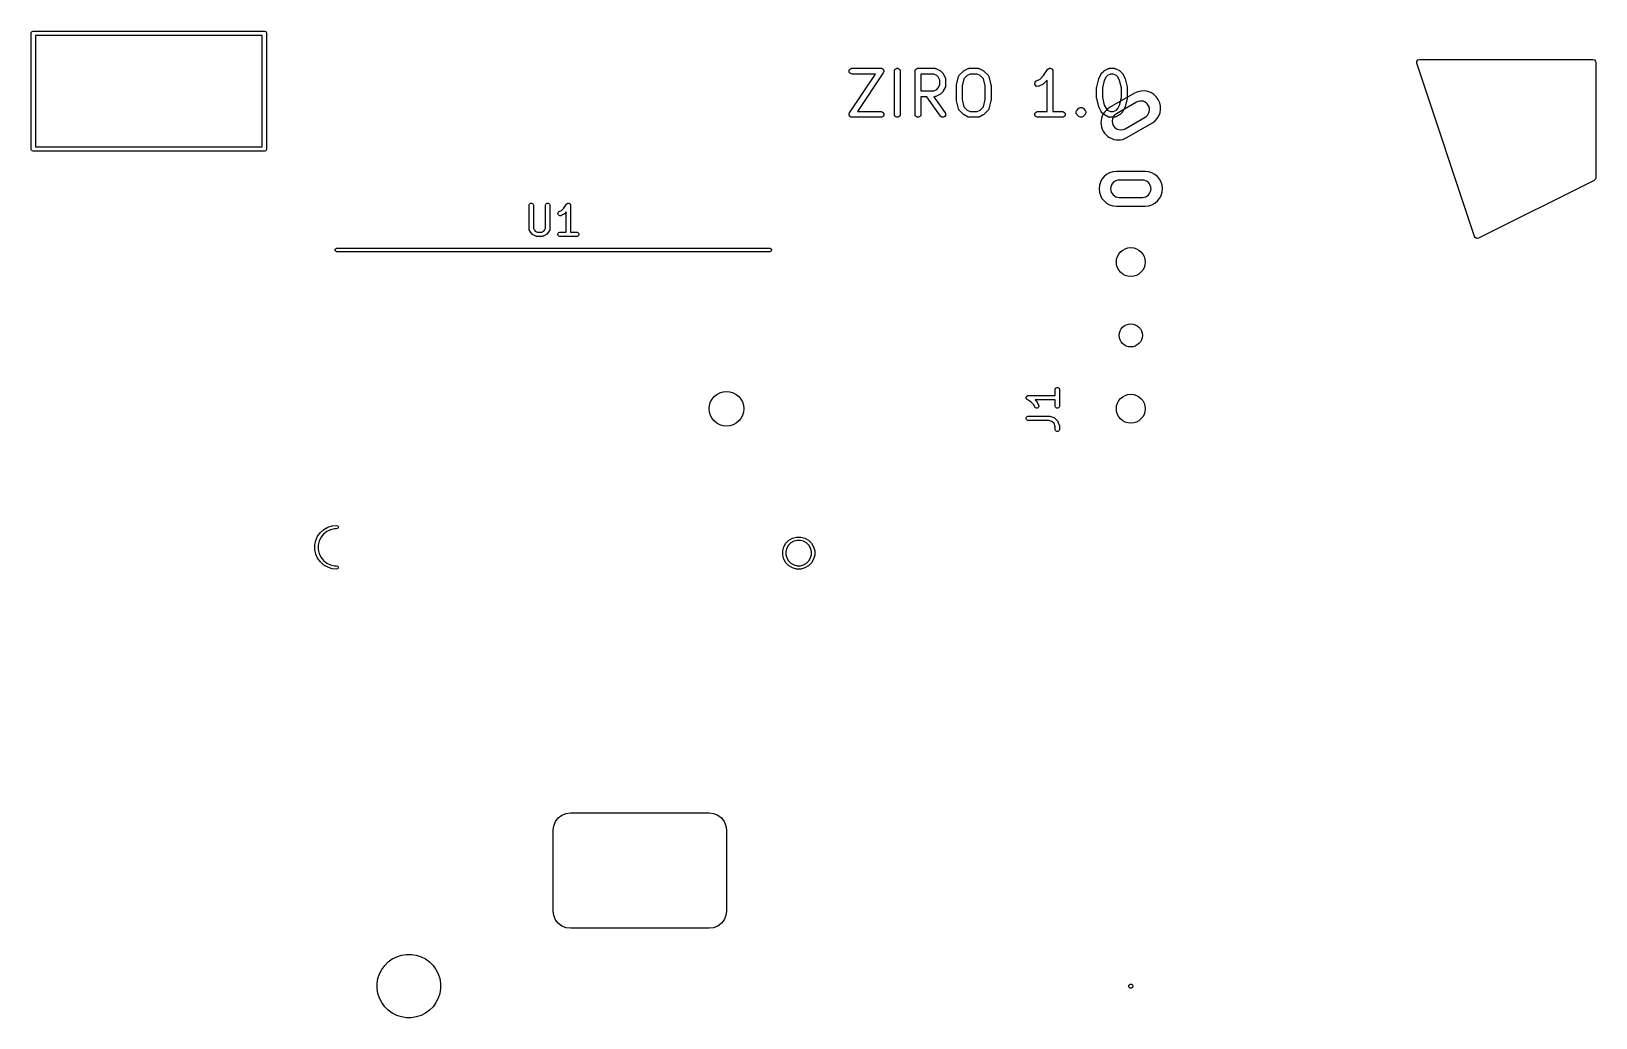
# Model space of a CAD drawing. Header units: millimetres. Extents: x 21.9 to 76.1, y -51.1 to -16.9.
import ezdxf

# ---------------------------------------------------------------- set-up
doc = ezdxf.new("R2010")
doc.units = ezdxf.units.MM
doc.layers.add('F.Silkscreen', color=41, linetype='CONTINUOUS', true_color=0xf2eda1)

msp = doc.modelspace()

# ---------------------------------------------------------------- linework, layer by layer
at = {"layer": 'F.Silkscreen', "linetype": 'CONTINUOUS'}
for p, q in [((21.925, -17), (21.926441, -16.985368)), ((21.925, -21), (21.925, -17)), ((21.926441, -16.985368), (21.93764, -16.958332)), ((21.93764, -16.958332), (21.958332, -16.93764)), ((21.958332, -16.93764), (21.985368, -16.926441)), ((21.985368, -16.926441), (22, -16.925)), ((22, -16.925), (30, -16.925)), ((22.075, -17.075), (22.075, -20.925)), ((29.925, -17.075), (22.075, -17.075)), ((29.925, -20.925), (29.925, -17.075)), ((30, -16.925), (30.014632, -16.926441)), ((30.014632, -16.926441), (30.041668, -16.93764)), ((30.041668, -16.93764), (30.06236, -16.958332)), ((30.06236, -16.958332), (30.073559, -16.985368)), ((30.073559, -16.985368), (30.075, -17)), ((30.075, -17), (30.075, -21)), ((50.247784, -18.286519), (50.262716, -18.250471)), ((50.247784, -18.325537), (50.247784, -18.286519)), ((50.262716, -18.361585), (50.247784, -18.325537)), ((50.262658, -19.750558), (51.159011, -18.406028)), ((50.262716, -18.250471), (50.290306, -18.222881)), ((50.290306, -18.389175), (50.262716, -18.361585)), ((50.290306, -18.222881), (50.326354, -18.207949)), ((50.326354, -18.404107), (50.290306, -18.389175)), ((50.326354, -18.207949), (50.345863, -18.206028)), ((50.345863, -18.406028), (50.326354, -18.404107)), ((50.345863, -18.206028), (51.345863, -18.206028)), ((51.159011, -18.406028), (50.345863, -18.406028)), ((51.429068, -18.361498), (50.532715, -19.706028)), ((51.345863, -18.206028), (51.365372, -18.207949)), ((51.365372, -18.207949), (51.374421, -18.211697)), ((51.374421, -18.211697), (51.384035, -18.213599)), ((51.384035, -18.213599), (51.392276, -18.219093)), ((51.392276, -18.219093), (51.40142, -18.222881)), ((51.40142, -18.222881), (51.408345, -18.229806)), ((51.408345, -18.229806), (51.4165, -18.235243)), ((51.4165, -18.235243), (51.42201, -18.243471)), ((51.42201, -18.243471), (51.42901, -18.250471)), ((51.42901, -18.250471), (51.432759, -18.259522)), ((51.438292, -18.3442), (51.429068, -18.361498)), ((51.432759, -18.259522), (51.438211, -18.267663)), ((51.438211, -18.267663), (51.440152, -18.27737)), ((51.440193, -18.334586), (51.438292, -18.3442)), ((51.440152, -18.27737), (51.443942, -18.286519)), ((51.443942, -18.325537), (51.440193, -18.334586)), ((51.443942, -18.286519), (51.443942, -18.296318)), ((51.443942, -18.296318), (51.445863, -18.305923)), ((51.445863, -18.305923), (51.443942, -18.315635)), ((51.443942, -18.315635), (51.443942, -18.325537)), ((51.817291, -18.306028), (51.819212, -18.286519)), ((51.817291, -19.806028), (51.817291, -18.306028)), ((51.819212, -18.286519), (51.834144, -18.250471)), ((51.834144, -18.250471), (51.861734, -18.222881)), ((51.861734, -18.222881), (51.897782, -18.207949)), ((51.897782, -18.207949), (51.9368, -18.207949)), ((51.9368, -18.207949), (51.972848, -18.222881)), ((51.972848, -18.222881), (52.000438, -18.250471)), ((52.000438, -18.250471), (52.01537, -18.286519)), ((52.01537, -18.286519), (52.017291, -18.306028)), ((52.017291, -18.306028), (52.017291, -19.806028)), ((52.531577, -18.306028), (52.533498, -18.286519)), ((52.531577, -19.806028), (52.531577, -18.306028)), ((52.533498, -18.286519), (52.54843, -18.250471)), ((52.54843, -18.250471), (52.57602, -18.222881)), ((52.57602, -18.222881), (52.612068, -18.207949)), ((52.612068, -18.207949), (52.631577, -18.206028)), ((52.631577, -18.206028), (53.203006, -18.206028)), ((53.179398, -18.406028), (52.731577, -18.406028)), ((52.731577, -18.406028), (52.731577, -18.991742)), ((53.286629, -18.459644), (53.179398, -18.406028)), ((53.203006, -18.206028), (53.222515, -18.207949)), ((53.222515, -18.207949), (53.225835, -18.209324)), ((53.225835, -18.209324), (53.229419, -18.209579)), ((53.229419, -18.209579), (53.247728, -18.216585)), ((53.247728, -18.216585), (53.390584, -18.288014)), ((53.390584, -18.288014), (53.398978, -18.293297)), ((53.398978, -18.293297), (53.40142, -18.294309)), ((53.40142, -18.294309), (53.404167, -18.296563)), ((53.404167, -18.296563), (53.407175, -18.298457)), ((53.407175, -18.298457), (53.408906, -18.300453)), ((53.408906, -18.300453), (53.416573, -18.306746)), ((53.416573, -18.306746), (53.488002, -18.378174)), ((53.488002, -18.378174), (53.494297, -18.385843)), ((53.494297, -18.385843), (53.496292, -18.387574)), ((53.496292, -18.387574), (53.498183, -18.390579)), ((53.498183, -18.390579), (53.500439, -18.393327)), ((53.500439, -18.393327), (53.50145, -18.395768)), ((53.50145, -18.395768), (53.506735, -18.404164)), ((53.506735, -18.404164), (53.578163, -18.547021)), ((54.060867, -18.449603), (54.203725, -18.306746)), ((54.203725, -18.306746), (54.211389, -18.300455)), ((54.211389, -18.300455), (54.213123, -18.298457)), ((54.213123, -18.298457), (54.216135, -18.29656)), ((54.216135, -18.29656), (54.218878, -18.29431)), ((54.218878, -18.29431), (54.221314, -18.2933)), ((54.221314, -18.2933), (54.229713, -18.288014)), ((54.229713, -18.288014), (54.37257, -18.216585)), ((54.440899, -18.406028), (54.333669, -18.459643)), ((54.37257, -18.216585), (54.390879, -18.209579)), ((54.390879, -18.209579), (54.394462, -18.209324)), ((54.394462, -18.209324), (54.397783, -18.207949)), ((54.397783, -18.207949), (54.417292, -18.206028)), ((54.417292, -18.206028), (54.703006, -18.206028)), ((54.679398, -18.406028), (54.440899, -18.406028)), ((54.786627, -18.459642), (54.679398, -18.406028)), ((54.703006, -18.206028), (54.722515, -18.207949)), ((54.722515, -18.207949), (54.725835, -18.209324)), ((54.725835, -18.209324), (54.729419, -18.209579)), ((54.729419, -18.209579), (54.747728, -18.216585)), ((54.747728, -18.216585), (54.890584, -18.288014)), ((54.890584, -18.288014), (54.898982, -18.2933)), ((54.898982, -18.2933), (54.90142, -18.29431)), ((54.90142, -18.29431), (54.904163, -18.296561)), ((54.904163, -18.296561), (54.907175, -18.298457)), ((54.907175, -18.298457), (54.908907, -18.300454)), ((54.908907, -18.300454), (54.916574, -18.306746)), ((54.916574, -18.306746), (55.05943, -18.449603)), ((56.982436, -18.456605), (57.119801, -18.250558)), ((57.119801, -18.250558), (57.119845, -18.250503)), ((57.119845, -18.250503), (57.119859, -18.250471)), ((57.119859, -18.250471), (57.119932, -18.250397)), ((57.119932, -18.250397), (57.132221, -18.235391)), ((57.132221, -18.235391), (57.140449, -18.22988)), ((57.140449, -18.22988), (57.147449, -18.222881)), ((57.147449, -18.222881), (57.1565, -18.219131)), ((57.1565, -18.219131), (57.164641, -18.21368)), ((57.164641, -18.21368), (57.174348, -18.211738)), ((57.174348, -18.211738), (57.183497, -18.207949)), ((57.183497, -18.207949), (57.193297, -18.207949)), ((57.193297, -18.207949), (57.202902, -18.206028)), ((57.202902, -18.206028), (57.212614, -18.207949)), ((57.212614, -18.207949), (57.222515, -18.207949)), ((57.222515, -18.207949), (57.231564, -18.211697)), ((57.231564, -18.211697), (57.241178, -18.213599)), ((57.241178, -18.213599), (57.249419, -18.219093)), ((57.249419, -18.219093), (57.258563, -18.222881)), ((57.258563, -18.222881), (57.265488, -18.229806)), ((57.265488, -18.229806), (57.273643, -18.235243)), ((57.273643, -18.235243), (57.279153, -18.243471)), ((57.279153, -18.243471), (57.286153, -18.250471)), ((57.286153, -18.250471), (57.289902, -18.259522)), ((57.289902, -18.259522), (57.295354, -18.267663)), ((57.295354, -18.267663), (57.297295, -18.27737)), ((57.297295, -18.27737), (57.301085, -18.286519)), ((57.301085, -18.286519), (57.302985, -18.305821)), ((57.302985, -18.305821), (57.303006, -18.305923)), ((57.303006, -18.305923), (57.302999, -18.305957)), ((57.302999, -18.305957), (57.303006, -18.306028)), ((57.303006, -18.306028), (57.303006, -19.706028)), ((58.899277, -18.54702), (58.970706, -18.404164)), ((58.970706, -18.404164), (58.975991, -18.395767)), ((58.975991, -18.395767), (58.977002, -18.393327)), ((58.977002, -18.393327), (58.979255, -18.390581)), ((58.979255, -18.390581), (58.981149, -18.387573)), ((58.981149, -18.387573), (58.983146, -18.38584)), ((58.983146, -18.38584), (58.989439, -18.378174)), ((58.989439, -18.378174), (59.060868, -18.306746)), ((59.060868, -18.306746), (59.068534, -18.300453)), ((59.068534, -18.300453), (59.070266, -18.298457)), ((59.070266, -18.298457), (59.073274, -18.296563)), ((59.073274, -18.296563), (59.076021, -18.294309)), ((59.076021, -18.294309), (59.078461, -18.293298)), ((59.078461, -18.293298), (59.086856, -18.288014)), ((59.086856, -18.288014), (59.229713, -18.216585)), ((59.298042, -18.406028), (59.190811, -18.459643)), ((59.229713, -18.216585), (59.248022, -18.209579)), ((59.248022, -18.209579), (59.251605, -18.209324)), ((59.251605, -18.209324), (59.254926, -18.207949)), ((59.254926, -18.207949), (59.274435, -18.206028)), ((59.274435, -18.206028), (59.417292, -18.206028)), ((59.393684, -18.406028), (59.298042, -18.406028)), ((59.500915, -18.459644), (59.393684, -18.406028)), ((59.417292, -18.206028), (59.436801, -18.207949)), ((59.436801, -18.207949), (59.440121, -18.209324)), ((59.440121, -18.209324), (59.443705, -18.209579)), ((59.443705, -18.209579), (59.462014, -18.216585)), ((59.462014, -18.216585), (59.60487, -18.288014)), ((59.60487, -18.288014), (59.613264, -18.293297)), ((59.613264, -18.293297), (59.615706, -18.294309)), ((59.615706, -18.294309), (59.618453, -18.296563)), ((59.618453, -18.296563), (59.621461, -18.298457)), ((59.621461, -18.298457), (59.623192, -18.300453)), ((59.623192, -18.300453), (59.630859, -18.306746)), ((59.630859, -18.306746), (59.702288, -18.378174)), ((59.702288, -18.378174), (59.708583, -18.385843)), ((59.708583, -18.385843), (59.710578, -18.387574)), ((59.710578, -18.387574), (59.712469, -18.390579)), ((59.712469, -18.390579), (59.714725, -18.393327)), ((59.714725, -18.393327), (59.715736, -18.395768)), ((59.715736, -18.395768), (59.721021, -18.404164)), ((59.721021, -18.404164), (59.792449, -18.547021)), ((69.904663, -17.969821), (69.940609, -17.919547)), ((69.905132, -18.031623), (69.904663, -17.969821)), ((71.905132, -24.031623), (69.905132, -18.031623)), ((69.940609, -17.919547), (69.999241, -17.900003)), ((69.999241, -17.900003), (70, -17.9)), ((70, -17.9), (76, -17.9)), ((76, -17.9), (76.058779, -17.919098)), ((76.058779, -17.919098), (76.095106, -17.969098)), ((76.095106, -17.969098), (76.1, -18)), ((76.1, -18), (76.1, -22)), ((53.179399, -18.991742), (53.286626, -18.938128)), ((53.286626, -18.938128), (53.335106, -18.889648)), ((53.335106, -18.50812), (53.286629, -18.459644)), ((53.38872, -18.615348), (53.335106, -18.50812)), ((53.335106, -18.889648), (53.38872, -18.782421)), ((53.38872, -18.782421), (53.38872, -18.615348)), ((53.578163, -18.850749), (53.506735, -18.993606)), ((53.578163, -18.547021), (53.585169, -18.56533)), ((53.585169, -18.83244), (53.578163, -18.850749)), ((53.585169, -18.56533), (53.585423, -18.568912)), ((53.585423, -18.828857), (53.585169, -18.83244)), ((53.585423, -18.568912), (53.586799, -18.572233)), ((53.586799, -18.825537), (53.585423, -18.828857)), ((53.586799, -18.572233), (53.58872, -18.591742)), ((53.58872, -18.806028), (53.586799, -18.825537)), ((53.58872, -18.591742), (53.58872, -18.806028)), ((53.960149, -18.806028), (53.960484, -18.802625)), ((53.960149, -19.306028), (53.960149, -18.806028)), ((53.960267, -18.801167), (53.961346, -18.79387)), ((53.960484, -18.802625), (53.960267, -18.801167)), ((53.961346, -18.79387), (53.96207, -18.786519)), ((53.96207, -18.786519), (53.962635, -18.785154)), ((53.962635, -18.785154), (53.963135, -18.781775)), ((53.963135, -18.781775), (54.034563, -18.496061)), ((54.034563, -18.496061), (54.041158, -18.4776)), ((54.041158, -18.4776), (54.045584, -18.471625)), ((54.045584, -18.471625), (54.04843, -18.464756)), ((54.04843, -18.464756), (54.060867, -18.449603)), ((54.221873, -18.571438), (54.160149, -18.818336)), ((54.160149, -18.818336), (54.160149, -19.293719)), ((54.333669, -18.459643), (54.221873, -18.571438)), ((54.898423, -18.571438), (54.786627, -18.459642)), ((54.960149, -18.818337), (54.898423, -18.571438)), ((54.960149, -19.293718), (54.960149, -18.818337)), ((55.05943, -18.449603), (55.071867, -18.464756)), ((55.071867, -18.464756), (55.074712, -18.471625)), ((55.074712, -18.471625), (55.079139, -18.4776)), ((55.079139, -18.4776), (55.085734, -18.49606)), ((55.085734, -18.49606), (55.157163, -18.781774)), ((55.157163, -18.781774), (55.157663, -18.785155)), ((55.157663, -18.785155), (55.158228, -18.786519)), ((55.158228, -18.786519), (55.158951, -18.793867)), ((55.158951, -18.793867), (55.160031, -18.801166)), ((55.160031, -18.801166), (55.159813, -18.802624)), ((55.159813, -18.802624), (55.160149, -18.806028)), ((55.160149, -18.806028), (55.160149, -19.306028)), ((56.67522, -18.722093), (56.687559, -18.685077)), ((56.677986, -18.761013), (56.67522, -18.722093)), ((56.695435, -18.795912), (56.677986, -18.761013)), ((56.687559, -18.685077), (56.713123, -18.6556)), ((56.724912, -18.821476), (56.695435, -18.795912)), ((56.713123, -18.6556), (56.729713, -18.645157)), ((56.761928, -18.833815), (56.724912, -18.821476)), ((56.729713, -18.645157), (56.858056, -18.580985)), ((56.800848, -18.831049), (56.761928, -18.833815)), ((56.819157, -18.824043), (56.800848, -18.831049)), ((56.962013, -18.752614), (56.819157, -18.824043)), ((56.858056, -18.580985), (56.982436, -18.456605)), ((56.970411, -18.747327), (56.962013, -18.752614)), ((56.972849, -18.746318), (56.970411, -18.747327)), ((56.975592, -18.744066), (56.972849, -18.746318)), ((56.978604, -18.742171), (56.975592, -18.744066)), ((56.980336, -18.740173), (56.978604, -18.742171)), ((56.988003, -18.733882), (56.980336, -18.740173)), ((57.103006, -18.618878), (56.988003, -18.733882)), ((57.103006, -19.706028), (57.103006, -18.618878)), ((58.817292, -18.877457), (58.817627, -18.874054)), ((58.817292, -19.2346), (58.817292, -18.877457)), ((58.81741, -18.872596), (58.818489, -18.865299)), ((58.817627, -18.874054), (58.81741, -18.872596)), ((58.818489, -18.865299), (58.819213, -18.857948)), ((58.819213, -18.857948), (58.819778, -18.856583)), ((58.819778, -18.856583), (58.820278, -18.853204)), ((58.820278, -18.853204), (58.891706, -18.567489)), ((58.891706, -18.567489), (58.892219, -18.566051)), ((58.892219, -18.566051), (58.892271, -18.565329)), ((58.892271, -18.565329), (58.895382, -18.557198)), ((58.895382, -18.557198), (58.898301, -18.549028)), ((58.898301, -18.549028), (58.89873, -18.548448)), ((58.89873, -18.548448), (58.899277, -18.54702)), ((59.08307, -18.626649), (59.017292, -18.889765)), ((59.017292, -18.889765), (59.017292, -19.222291)), ((59.142335, -18.508119), (59.08307, -18.626649)), ((59.190811, -18.459643), (59.142335, -18.508119)), ((59.549392, -18.50812), (59.500915, -18.459644)), ((59.608654, -18.626645), (59.549392, -18.50812)), ((59.674435, -18.889766), (59.608654, -18.626645)), ((59.674435, -19.22229), (59.674435, -18.889766)), ((59.792449, -18.547021), (59.792994, -18.548447)), ((59.792994, -18.548447), (59.793425, -18.549028)), ((59.793425, -18.549028), (59.796351, -18.557219)), ((59.796351, -18.557219), (59.799455, -18.56533)), ((59.799455, -18.56533), (59.799506, -18.566049)), ((59.799506, -18.566049), (59.80002, -18.567488)), ((59.80002, -18.567488), (59.871449, -18.853203)), ((59.871449, -18.853203), (59.871949, -18.856584)), ((59.871949, -18.856584), (59.872514, -18.857948)), ((59.872514, -18.857948), (59.873237, -18.865296)), ((59.873237, -18.865296), (59.874317, -18.872595)), ((59.874317, -18.872595), (59.874099, -18.874053)), ((59.874099, -18.874053), (59.874435, -18.877457)), ((59.874435, -18.877457), (59.874435, -19.2346)), ((52.731577, -18.991742), (53.179399, -18.991742)), ((52.936655, -19.191742), (52.731577, -19.191742)), ((52.731577, -19.191742), (52.731577, -19.806028)), ((53.406797, -19.863374), (52.936655, -19.191742)), ((53.203006, -19.191742), (53.180785, -19.191742)), ((53.180785, -19.191742), (53.570643, -19.748682)), ((53.222515, -19.189821), (53.203006, -19.191742)), ((53.225835, -19.188445), (53.222515, -19.189821)), ((53.229419, -19.188191), (53.225835, -19.188445)), ((53.247727, -19.181185), (53.229419, -19.188191)), ((53.390584, -19.109757), (53.247727, -19.181185)), ((53.398982, -19.10447), (53.390584, -19.109757)), ((53.40142, -19.103461), (53.398982, -19.10447)), ((53.404163, -19.101209), (53.40142, -19.103461)), ((53.407175, -19.099314), (53.404163, -19.101209)), ((53.408907, -19.097316), (53.407175, -19.099314)), ((53.416574, -19.091025), (53.408907, -19.097316)), ((53.488003, -19.019596), (53.416574, -19.091025)), ((53.494297, -19.011925), (53.488003, -19.019596)), ((53.496292, -19.010196), (53.494297, -19.011925)), ((53.498185, -19.007188), (53.496292, -19.010196)), ((53.500439, -19.004442), (53.498185, -19.007188)), ((53.501449, -19.002002), (53.500439, -19.004442)), ((53.506735, -18.993606), (53.501449, -19.002002)), ((53.960484, -19.30943), (53.960149, -19.306028)), ((53.960267, -19.310889), (53.960484, -19.30943)), ((53.961346, -19.318185), (53.960267, -19.310889)), ((53.96207, -19.325537), (53.961346, -19.318185)), ((53.962635, -19.326901), (53.96207, -19.325537)), ((53.963135, -19.330281), (53.962635, -19.326901)), ((54.034563, -19.615995), (53.963135, -19.330281)), ((54.160149, -19.293719), (54.221873, -19.540616)), ((54.898423, -19.540617), (54.960149, -19.293718)), ((55.157163, -19.330282), (55.085734, -19.615996)), ((55.157663, -19.3269), (55.157163, -19.330282)), ((55.158228, -19.325537), (55.157663, -19.3269)), ((55.158951, -19.318188), (55.158228, -19.325537)), ((55.160031, -19.31089), (55.158951, -19.318188)), ((55.160149, -19.306028), (55.159813, -19.309431)), ((55.159813, -19.309431), (55.160031, -19.31089)), ((58.817627, -19.238002), (58.817292, -19.2346)), ((58.81741, -19.239461), (58.817627, -19.238002)), ((58.818489, -19.246757), (58.81741, -19.239461)), ((58.819213, -19.254109), (58.818489, -19.246757)), ((58.819778, -19.255473), (58.819213, -19.254109)), ((58.820278, -19.258853), (58.819778, -19.255473)), ((58.891706, -19.544567), (58.820278, -19.258853)), ((59.017292, -19.222291), (59.08307, -19.485407)), ((59.08307, -19.485407), (59.142334, -19.603934)), ((60.133013, -19.070385), (59.266987, -19.570385)), ((60.19641, -19.380192), (59.50359, -19.780192)), ((59.549392, -19.603934), (59.608654, -19.48541)), ((59.608654, -19.48541), (59.674435, -19.22229)), ((59.871449, -19.258854), (59.80002, -19.544568)), ((59.871949, -19.255472), (59.871449, -19.258854)), ((59.872514, -19.254109), (59.871949, -19.255472)), ((59.873237, -19.24676), (59.872514, -19.254109)), ((59.874317, -19.239462), (59.873237, -19.24676)), ((59.874435, -19.2346), (59.874099, -19.238003)), ((59.874099, -19.238003), (59.874317, -19.239462)), ((50.245863, -19.806133), (50.247784, -19.796422)), ((50.247784, -19.815738), (50.245863, -19.806133)), ((50.247784, -19.786519), (50.251533, -19.777466)), ((50.247784, -19.796422), (50.247784, -19.786519)), ((50.247784, -19.825537), (50.247784, -19.815738)), ((50.251573, -19.834685), (50.247784, -19.825537)), ((50.251533, -19.777466), (50.253435, -19.767856)), ((50.253515, -19.844393), (50.251573, -19.834685)), ((50.253435, -19.767856), (50.262658, -19.750558)), ((50.258966, -19.852533), (50.253515, -19.844393)), ((50.262716, -19.861585), (50.258966, -19.852533)), ((50.269715, -19.868584), (50.262716, -19.861585)), ((50.275226, -19.876813), (50.269715, -19.868584)), ((50.283379, -19.882248), (50.275226, -19.876813)), ((50.290306, -19.889175), (50.283379, -19.882248)), ((50.299452, -19.892963), (50.290306, -19.889175)), ((50.307691, -19.898456), (50.299452, -19.892963)), ((50.317301, -19.900357), (50.307691, -19.898456)), ((50.326354, -19.904107), (50.317301, -19.900357)), ((50.345863, -19.906028), (50.326354, -19.904107)), ((50.345968, -19.906028), (50.345863, -19.906028)), ((51.345863, -19.906028), (50.345968, -19.906028)), ((50.532715, -19.706028), (51.345863, -19.706028)), ((51.345863, -19.706028), (51.365372, -19.707949)), ((51.365372, -19.904107), (51.345863, -19.906028)), ((51.365372, -19.707949), (51.40142, -19.722881)), ((51.40142, -19.889175), (51.365372, -19.904107)), ((51.40142, -19.722881), (51.42901, -19.750471)), ((51.42901, -19.861585), (51.40142, -19.889175)), ((51.42901, -19.750471), (51.443942, -19.786519)), ((51.443942, -19.825537), (51.42901, -19.861585)), ((51.443942, -19.786519), (51.443942, -19.825537)), ((51.819212, -19.825537), (51.817291, -19.806028)), ((51.834144, -19.861585), (51.819212, -19.825537)), ((51.861734, -19.889175), (51.834144, -19.861585)), ((51.897782, -19.904107), (51.861734, -19.889175)), ((51.9368, -19.904107), (51.897782, -19.904107)), ((51.972848, -19.889175), (51.9368, -19.904107)), ((52.000438, -19.861585), (51.972848, -19.889175)), ((52.01537, -19.825537), (52.000438, -19.861585)), ((52.017291, -19.806028), (52.01537, -19.825537)), ((52.533498, -19.825537), (52.531577, -19.806028)), ((52.54843, -19.861585), (52.533498, -19.825537)), ((52.57602, -19.889175), (52.54843, -19.861585)), ((52.612068, -19.904107), (52.57602, -19.889175)), ((52.651086, -19.904107), (52.612068, -19.904107)), ((52.687134, -19.889175), (52.651086, -19.904107)), ((52.714724, -19.861585), (52.687134, -19.889175)), ((52.729656, -19.825537), (52.714724, -19.861585)), ((52.731577, -19.806028), (52.729656, -19.825537)), ((53.419558, -19.878255), (53.406797, -19.863374)), ((53.452463, -19.899224), (53.419558, -19.878255)), ((53.490888, -19.906004), (53.452463, -19.899224)), ((53.528982, -19.897565), (53.490888, -19.906004)), ((53.560947, -19.87519), (53.528982, -19.897565)), ((53.581916, -19.842285), (53.560947, -19.87519)), ((53.570643, -19.748682), (53.580257, -19.765766)), ((53.580257, -19.765766), (53.588696, -19.80386)), ((53.588696, -19.80386), (53.581916, -19.842285)), ((54.041158, -19.634456), (54.034563, -19.615995)), ((54.045584, -19.64043), (54.041158, -19.634456)), ((54.04843, -19.647299), (54.045584, -19.64043)), ((54.060866, -19.662453), (54.04843, -19.647299)), ((54.203725, -19.805311), (54.060866, -19.662453)), ((54.211392, -19.811604), (54.203725, -19.805311)), ((54.213124, -19.8136), (54.211392, -19.811604)), ((54.216132, -19.815493), (54.213124, -19.8136)), ((54.218878, -19.817747), (54.216132, -19.815493)), ((54.221317, -19.818757), (54.218878, -19.817747)), ((54.229714, -19.824043), (54.221317, -19.818757)), ((54.221873, -19.540616), (54.33367, -19.652413)), ((54.372571, -19.895471), (54.229714, -19.824043)), ((54.33367, -19.652413), (54.440899, -19.706028)), ((54.39088, -19.902477), (54.372571, -19.895471)), ((54.394462, -19.902731), (54.39088, -19.902477)), ((54.397783, -19.904107), (54.394462, -19.902731)), ((54.417292, -19.906028), (54.397783, -19.904107)), ((54.703006, -19.906028), (54.417292, -19.906028)), ((54.440899, -19.706028), (54.679399, -19.706028)), ((54.679399, -19.706028), (54.786627, -19.652413)), ((54.722515, -19.904107), (54.703006, -19.906028)), ((54.725835, -19.902731), (54.722515, -19.904107)), ((54.729419, -19.902477), (54.725835, -19.902731)), ((54.747727, -19.895471), (54.729419, -19.902477)), ((54.890584, -19.824043), (54.747727, -19.895471)), ((54.786627, -19.652413), (54.898423, -19.540617)), ((54.89898, -19.818757), (54.890584, -19.824043)), ((54.901421, -19.817747), (54.89898, -19.818757)), ((54.904166, -19.815493), (54.901421, -19.817747)), ((54.907175, -19.8136), (54.904166, -19.815493)), ((54.908907, -19.811602), (54.907175, -19.8136)), ((54.916574, -19.80531), (54.908907, -19.811602)), ((55.059431, -19.662452), (54.916574, -19.80531)), ((55.071867, -19.647299), (55.059431, -19.662452)), ((55.074712, -19.64043), (55.071867, -19.647299)), ((55.079139, -19.634456), (55.074712, -19.64043)), ((55.085734, -19.615996), (55.079139, -19.634456)), ((56.676356, -19.786519), (56.691288, -19.750471)), ((56.676356, -19.825537), (56.676356, -19.786519)), ((56.691288, -19.861585), (56.676356, -19.825537)), ((56.691288, -19.750471), (56.718878, -19.722881)), ((56.718878, -19.889175), (56.691288, -19.861585)), ((56.718878, -19.722881), (56.754926, -19.707949)), ((56.754926, -19.904107), (56.718878, -19.889175)), ((56.754926, -19.707949), (56.774435, -19.706028)), ((56.774435, -19.906028), (56.754926, -19.904107)), ((56.774435, -19.706028), (57.103006, -19.706028)), ((57.631578, -19.906028), (56.774435, -19.906028)), ((57.303006, -19.706028), (57.631578, -19.706028)), ((57.631578, -19.706028), (57.651087, -19.707949)), ((57.651087, -19.904107), (57.631578, -19.906028)), ((57.651087, -19.707949), (57.687135, -19.722881)), ((57.687135, -19.889175), (57.651087, -19.904107)), ((57.687135, -19.722881), (57.714725, -19.750471)), ((57.714725, -19.861585), (57.687135, -19.889175)), ((57.714725, -19.750471), (57.729657, -19.786519)), ((57.729657, -19.825537), (57.714725, -19.861585)), ((57.729657, -19.786519), (57.729657, -19.825537)), ((58.104927, -19.715091), (58.1093, -19.704533)), ((58.104927, -19.754109), (58.104927, -19.715091)), ((58.113674, -19.775226), (58.104927, -19.754109)), ((58.1093, -19.704533), (58.119858, -19.679043)), ((58.119859, -19.790158), (58.113674, -19.775226)), ((58.119858, -19.679043), (58.132295, -19.66389)), ((58.119863, -19.790162), (58.119859, -19.790158)), ((58.132295, -19.805311), (58.119863, -19.790162)), ((58.132295, -19.66389), (58.203723, -19.592461)), ((58.203723, -19.876738), (58.132295, -19.805311)), ((58.203723, -19.592461), (58.218876, -19.580024)), ((58.218876, -19.889175), (58.203723, -19.876738)), ((58.218876, -19.580024), (58.237686, -19.572233)), ((58.227879, -19.892904), (58.218876, -19.889175)), ((58.254925, -19.904107), (58.227879, -19.892904)), ((58.237686, -19.572233), (58.254925, -19.565092)), ((58.254925, -19.565092), (58.293943, -19.565092)), ((58.293942, -19.904107), (58.254925, -19.904107)), ((58.293943, -19.904107), (58.293942, -19.904107)), ((58.293943, -19.565092), (58.299727, -19.567488)), ((58.305731, -19.899224), (58.293943, -19.904107)), ((58.299727, -19.567488), (58.329991, -19.580023)), ((58.329991, -19.889176), (58.305731, -19.899224)), ((58.329991, -19.580023), (58.329996, -19.580028)), ((58.345144, -19.876739), (58.329991, -19.889176)), ((58.329996, -19.580028), (58.345145, -19.59246)), ((58.416573, -19.805311), (58.345144, -19.876739)), ((58.345145, -19.59246), (58.416574, -19.663889)), ((58.42901, -19.790158), (58.416573, -19.805311)), ((58.416574, -19.663889), (58.429005, -19.679037)), ((58.429005, -19.679037), (58.429011, -19.679043)), ((58.435194, -19.775226), (58.42901, -19.790158)), ((58.429011, -19.679043), (58.439568, -19.704533)), ((58.443942, -19.754109), (58.435194, -19.775226)), ((58.439568, -19.704533), (58.443942, -19.715091)), ((58.443942, -19.715091), (58.443942, -19.754109)), ((58.892219, -19.546004), (58.891706, -19.544567)), ((58.892271, -19.546727), (58.892219, -19.546004)), ((58.895382, -19.554857), (58.892271, -19.546727)), ((58.898301, -19.563028), (58.895382, -19.554857)), ((58.89873, -19.563607), (58.898301, -19.563028)), ((58.899277, -19.565036), (58.89873, -19.563607)), ((58.970706, -19.707892), (58.899277, -19.565036)), ((58.975992, -19.71629), (58.970706, -19.707892)), ((58.977002, -19.718728), (58.975992, -19.71629)), ((58.979253, -19.721471), (58.977002, -19.718728)), ((58.981149, -19.724483), (58.979253, -19.721471)), ((58.983146, -19.726215), (58.981149, -19.724483)), ((58.989438, -19.733882), (58.983146, -19.726215)), ((59.060867, -19.805311), (58.989438, -19.733882)), ((59.068537, -19.811605), (59.060867, -19.805311)), ((59.070267, -19.8136), (59.068537, -19.811605)), ((59.073274, -19.815493), (59.070267, -19.8136)), ((59.076021, -19.817747), (59.073274, -19.815493)), ((59.07846, -19.818757), (59.076021, -19.817747)), ((59.086857, -19.824043), (59.07846, -19.818757)), ((59.229714, -19.895471), (59.086857, -19.824043)), ((59.142334, -19.603934), (59.190814, -19.652414)), ((59.190814, -19.652414), (59.298042, -19.706028)), ((59.248023, -19.902477), (59.229714, -19.895471)), ((59.251605, -19.902731), (59.248023, -19.902477)), ((59.254926, -19.904107), (59.251605, -19.902731)), ((59.274435, -19.906028), (59.254926, -19.904107)), ((59.417292, -19.906028), (59.274435, -19.906028)), ((59.298042, -19.706028), (59.393685, -19.706028)), ((59.393685, -19.706028), (59.500912, -19.652414)), ((59.436801, -19.904107), (59.417292, -19.906028)), ((59.440121, -19.902731), (59.436801, -19.904107)), ((59.443705, -19.902477), (59.440121, -19.902731)), ((59.462013, -19.895471), (59.443705, -19.902477)), ((59.60487, -19.824043), (59.462013, -19.895471)), ((59.500912, -19.652414), (59.549392, -19.603934)), ((59.613268, -19.818756), (59.60487, -19.824043)), ((59.615706, -19.817747), (59.613268, -19.818756)), ((59.618449, -19.815495), (59.615706, -19.817747)), ((59.621461, -19.8136), (59.618449, -19.815495)), ((59.623193, -19.811602), (59.621461, -19.8136)), ((59.63086, -19.805311), (59.623193, -19.811602)), ((59.702289, -19.733882), (59.63086, -19.805311)), ((59.708583, -19.726211), (59.702289, -19.733882)), ((59.710578, -19.724482), (59.708583, -19.726211)), ((59.712471, -19.721474), (59.710578, -19.724482)), ((59.714725, -19.718728), (59.712471, -19.721474)), ((59.715735, -19.716288), (59.714725, -19.718728)), ((59.721021, -19.707892), (59.715735, -19.716288)), ((59.792449, -19.565035), (59.721021, -19.707892)), ((59.792994, -19.563608), (59.792449, -19.565035)), ((59.793425, -19.563028), (59.792994, -19.563608)), ((59.796351, -19.554836), (59.793425, -19.563028)), ((59.799455, -19.546726), (59.796351, -19.554836)), ((59.799506, -19.546006), (59.799455, -19.546726)), ((59.80002, -19.544568), (59.799506, -19.546006)), ((59.80359, -20.299808), (60.49641, -19.899808)), ((59.866987, -20.609615), (60.733013, -20.109615)), ((21.926441, -21.014632), (21.925, -21)), ((21.93764, -21.041668), (21.926441, -21.014632)), ((21.958332, -21.06236), (21.93764, -21.041668)), ((21.985368, -21.073559), (21.958332, -21.06236)), ((22, -21.075), (21.985368, -21.073559)), ((30, -21.075), (22, -21.075)), ((22.075, -20.925), (29.925, -20.925)), ((30.014632, -21.073559), (30, -21.075)), ((30.041668, -21.06236), (30.014632, -21.073559)), ((30.06236, -21.041668), (30.041668, -21.06236)), ((30.073559, -21.014632), (30.06236, -21.041668)), ((30.075, -21), (30.073559, -21.014632)), ((60.5, -21.78), (59.5, -21.78)), ((60.4, -22.08), (59.6, -22.08)), ((76.044721, -22.089443), (72.044721, -24.089443)), ((76.080902, -22.058779), (76.044721, -22.089443)), ((76.1, -22), (76.080902, -22.058779)), ((59.6, -22.68), (60.4, -22.68)), ((39.163095, -22.954819), (39.164536, -22.940187)), ((39.163095, -23.764342), (39.163095, -22.954819)), ((39.164536, -22.940187), (39.175735, -22.913151)), ((39.175735, -22.913151), (39.196427, -22.892459)), ((39.196427, -22.892459), (39.223463, -22.88126)), ((39.223463, -22.88126), (39.252727, -22.88126)), ((39.252727, -22.88126), (39.279763, -22.892459)), ((39.279763, -22.892459), (39.300455, -22.913151)), ((39.300455, -22.913151), (39.311654, -22.940187)), ((39.311654, -22.940187), (39.313095, -22.954819)), ((39.313095, -22.954819), (39.313095, -23.746637)), ((39.734523, -22.954819), (39.735964, -22.940187)), ((39.734523, -23.746637), (39.734523, -22.954819)), ((39.735964, -22.940187), (39.747163, -22.913151)), ((39.747163, -22.913151), (39.767855, -22.892459)), ((39.767855, -22.892459), (39.794891, -22.88126)), ((39.794891, -22.88126), (39.824155, -22.88126)), ((39.824155, -22.88126), (39.851191, -22.892459)), ((39.851191, -22.892459), (39.871883, -22.913151)), ((39.871883, -22.913151), (39.883082, -22.940187)), ((39.883082, -22.940187), (39.884523, -22.954819)), ((39.884523, -22.954819), (39.884523, -23.764342)), ((40.163684, -23.231152), (40.172938, -23.203391)), ((40.165758, -23.260342), (40.163684, -23.231152)), ((40.178845, -23.286517), (40.165758, -23.260342)), ((40.172938, -23.203391), (40.192111, -23.181283)), ((40.200953, -23.30569), (40.178845, -23.286517)), ((40.192111, -23.181283), (40.204554, -23.173451)), ((40.204554, -23.173451), (40.288906, -23.131275)), ((40.366874, -23.259996), (40.271636, -23.307615)), ((40.288906, -23.131275), (40.370285, -23.049896)), ((40.373173, -23.256031), (40.366874, -23.259996)), ((40.370285, -23.049896), (40.461405, -22.913216)), ((40.375001, -23.255274), (40.373173, -23.256031)), ((40.377057, -23.253585), (40.375001, -23.255274)), ((40.379317, -23.252164), (40.377057, -23.253585)), ((40.380616, -23.250665), (40.379317, -23.252164)), ((40.386366, -23.245947), (40.380616, -23.250665)), ((40.448809, -23.183504), (40.386366, -23.245947)), ((40.448809, -23.879819), (40.448809, -23.183504)), ((40.461405, -22.913216), (40.461439, -22.913173)), ((40.461439, -22.913173), (40.461449, -22.913151)), ((40.461449, -22.913151), (40.4615, -22.913099)), ((40.4615, -22.913099), (40.470721, -22.901841)), ((40.470721, -22.901841), (40.47689, -22.897709)), ((40.47689, -22.897709), (40.482141, -22.892459)), ((40.482141, -22.892459), (40.48893, -22.889646)), ((40.48893, -22.889646), (40.495036, -22.885558)), ((40.495036, -22.885558), (40.502316, -22.884101)), ((40.502316, -22.884101), (40.509177, -22.88126)), ((40.509177, -22.88126), (40.516525, -22.88126)), ((40.516525, -22.88126), (40.52373, -22.879819)), ((40.52373, -22.879819), (40.531014, -22.88126)), ((40.531014, -22.88126), (40.538441, -22.88126)), ((40.538441, -22.88126), (40.545229, -22.884072)), ((40.545229, -22.884072), (40.552438, -22.885498)), ((40.552438, -22.885498), (40.558617, -22.889617)), ((40.558617, -22.889617), (40.565477, -22.892459)), ((40.565477, -22.892459), (40.57067, -22.897652)), ((40.57067, -22.897652), (40.576787, -22.90173)), ((40.576787, -22.90173), (40.58092, -22.907902)), ((40.58092, -22.907902), (40.586169, -22.913151)), ((40.586169, -22.913151), (40.58898, -22.919938)), ((40.58898, -22.919938), (40.59307, -22.926045)), ((40.59307, -22.926045), (40.594526, -22.933326)), ((40.594526, -22.933326), (40.597368, -22.940187)), ((40.597368, -22.940187), (40.598793, -22.954663)), ((40.598793, -22.954663), (40.598809, -22.95474)), ((40.598809, -22.95474), (40.598803, -22.954766)), ((40.598803, -22.954766), (40.598809, -22.954819)), ((40.598809, -22.954819), (40.598809, -23.879819)), ((59.5, -22.98), (60.5, -22.98)), ((39.164536, -23.778974), (39.163095, -23.764342)), ((39.165567, -23.781463), (39.164536, -23.778974)), ((39.165758, -23.784151), (39.165567, -23.781463)), ((39.171013, -23.797883), (39.165758, -23.784151)), ((39.218632, -23.893121), (39.171013, -23.797883)), ((39.313095, -23.746637), (39.347353, -23.815153)), ((39.347353, -23.815153), (39.37776, -23.845561)), ((39.669857, -23.845561), (39.700264, -23.815153)), ((39.700264, -23.815153), (39.734523, -23.746637)), ((39.876605, -23.797883), (39.828986, -23.893121)), ((39.88186, -23.784152), (39.876605, -23.797883)), ((39.882051, -23.781462), (39.88186, -23.784152)), ((39.883082, -23.778974), (39.882051, -23.781462)), ((39.884523, -23.764342), (39.883082, -23.778974)), ((40.228714, -23.314944), (40.200953, -23.30569)), ((40.257904, -23.31287), (40.228714, -23.314944)), ((40.271636, -23.307615), (40.257904, -23.31287)), ((39.222595, -23.899417), (39.218632, -23.893121)), ((39.223353, -23.901247), (39.222595, -23.899417)), ((39.225042, -23.903305), (39.223353, -23.901247)), ((39.226464, -23.905564), (39.225042, -23.903305)), ((39.227962, -23.906863), (39.226464, -23.905564)), ((39.23268, -23.912612), (39.227962, -23.906863)), ((39.280299, -23.960232), (39.23268, -23.912612)), ((39.286048, -23.96495), (39.280299, -23.960232)), ((39.287349, -23.96645), (39.286048, -23.96495)), ((39.289608, -23.967872), (39.287349, -23.96645)), ((39.291665, -23.96956), (39.289608, -23.967872)), ((39.293492, -23.970317), (39.291665, -23.96956)), ((39.299792, -23.974282), (39.293492, -23.970317)), ((39.39503, -24.021901), (39.299792, -23.974282)), ((39.37776, -23.845561), (39.446276, -23.879819)), ((39.408761, -24.027156), (39.39503, -24.021901)), ((39.41145, -24.027347), (39.408761, -24.027156)), ((39.413939, -24.028378), (39.41145, -24.027347)), ((39.428571, -24.029819), (39.413939, -24.028378)), ((39.619047, -24.029819), (39.428571, -24.029819)), ((39.446276, -23.879819), (39.601342, -23.879819)), ((39.601342, -23.879819), (39.669857, -23.845561)), ((39.633679, -24.028378), (39.619047, -24.029819)), ((39.636168, -24.027346), (39.633679, -24.028378)), ((39.638856, -24.027156), (39.636168, -24.027346)), ((39.652588, -24.021901), (39.638856, -24.027156)), ((39.747826, -23.974282), (39.652588, -24.021901)), ((39.754125, -23.970317), (39.747826, -23.974282)), ((39.755953, -23.96956), (39.754125, -23.970317)), ((39.758009, -23.967872), (39.755953, -23.96956)), ((39.760269, -23.96645), (39.758009, -23.967872)), ((39.761569, -23.96495), (39.760269, -23.96645)), ((39.767319, -23.960232), (39.761569, -23.96495)), ((39.814937, -23.912613), (39.767319, -23.960232)), ((39.819655, -23.906863), (39.814937, -23.912613)), ((39.821154, -23.905564), (39.819655, -23.906863)), ((39.822575, -23.903305), (39.821154, -23.905564)), ((39.824265, -23.901247), (39.822575, -23.903305)), ((39.825022, -23.899417), (39.824265, -23.901247)), ((39.828986, -23.893121), (39.825022, -23.899417)), ((40.164536, -23.940187), (40.175735, -23.913151)), ((40.164536, -23.969451), (40.164536, -23.940187)), ((40.175735, -23.996487), (40.164536, -23.969451)), ((40.175735, -23.913151), (40.196427, -23.892459)), ((40.196427, -24.017179), (40.175735, -23.996487)), ((40.196427, -23.892459), (40.223463, -23.88126)), ((40.223463, -24.028378), (40.196427, -24.017179)), ((40.223463, -23.88126), (40.238095, -23.879819)), ((40.238095, -24.029819), (40.223463, -24.028378)), ((40.238095, -23.879819), (40.448809, -23.879819)), ((40.809523, -24.029819), (40.238095, -24.029819)), ((40.598809, -23.879819), (40.809523, -23.879819)), ((40.809523, -23.879819), (40.824155, -23.88126)), ((40.824155, -24.028378), (40.809523, -24.029819)), ((40.824155, -23.88126), (40.851191, -23.892459)), ((40.851191, -24.017179), (40.824155, -24.028378)), ((40.851191, -23.892459), (40.871883, -23.913151)), ((40.871883, -23.996487), (40.851191, -24.017179)), ((40.871883, -23.913151), (40.883082, -23.940187)), ((40.883082, -23.969451), (40.871883, -23.996487)), ((40.883082, -23.940187), (40.883082, -23.969451)), ((71.928755, -24.070172), (71.905132, -24.031623)), ((71.983607, -24.098647), (71.928755, -24.070172)), ((72.044721, -24.089443), (71.983607, -24.098647)), ((32.444567, -24.477039), (32.477039, -24.444567)), ((32.444567, -24.522961), (32.444567, -24.477039)), ((32.477039, -24.555433), (32.444567, -24.522961)), ((32.477039, -24.444567), (32.5, -24.44)), ((32.5, -24.56), (32.477039, -24.555433)), ((32.5, -24.44), (47.5, -24.44)), ((47.5, -24.56), (32.5, -24.56)), ((47.5, -24.44), (47.522961, -24.444567)), ((47.522961, -24.555433), (47.5, -24.56)), ((47.522961, -24.444567), (47.555433, -24.477039)), ((47.555433, -24.522961), (47.522961, -24.555433)), ((47.555433, -24.477039), (47.555433, -24.522961)), ((56.379819, -29.619126), (56.38126, -29.611841)), ((56.38126, -29.62633), (56.379819, -29.619126)), ((56.38126, -29.604415), (56.384072, -29.597626)), ((56.38126, -29.611841), (56.38126, -29.604415)), ((56.38126, -29.633679), (56.38126, -29.62633)), ((56.384101, -29.640539), (56.38126, -29.633679)), ((56.384072, -29.597626), (56.385498, -29.590418)), ((56.385558, -29.64782), (56.384101, -29.640539)), ((56.385498, -29.590418), (56.389617, -29.584239)), ((56.389646, -29.653925), (56.385558, -29.64782)), ((56.389617, -29.584239), (56.392459, -29.577379)), ((56.392459, -29.660715), (56.389646, -29.653925)), ((56.392459, -29.577379), (56.397654, -29.572183)), ((56.397709, -29.665965), (56.392459, -29.660715)), ((56.397654, -29.572183), (56.401731, -29.566069)), ((56.401841, -29.672135), (56.397709, -29.665965)), ((56.401731, -29.566069), (56.4079, -29.561937)), ((56.413099, -29.681355), (56.401841, -29.672135)), ((56.4079, -29.561937), (56.413151, -29.556687)), ((56.413151, -29.681407), (56.413099, -29.681355)), ((56.413151, -29.556687), (56.41994, -29.553874)), ((56.413173, -29.681416), (56.413151, -29.681407)), ((56.413216, -29.681451), (56.413173, -29.681416)), ((56.549894, -29.772569), (56.413216, -29.681451)), ((56.41994, -29.553874), (56.426046, -29.549786)), ((56.426046, -29.549786), (56.433326, -29.548329)), ((56.433326, -29.548329), (56.440187, -29.545488)), ((56.440187, -29.545488), (56.454663, -29.544062)), ((56.454663, -29.544062), (56.45474, -29.544047)), ((56.45474, -29.544047), (56.454766, -29.544052)), ((56.454766, -29.544052), (56.454819, -29.544047)), ((56.454819, -29.544047), (57.379819, -29.544047)), ((56.631275, -29.85395), (56.549894, -29.772569)), ((57.379819, -29.694047), (56.683504, -29.694047)), ((56.683504, -29.694047), (56.745947, -29.75649)), ((56.745947, -29.75649), (56.750667, -29.76224)), ((56.750667, -29.76224), (56.752164, -29.763539)), ((56.752164, -29.763539), (56.753583, -29.765793)), ((56.753583, -29.765793), (56.755275, -29.767855)), ((56.755275, -29.767855), (56.756033, -29.769687)), ((56.756033, -29.769687), (56.759996, -29.775982)), ((56.759996, -29.775982), (56.807615, -29.87122)), ((57.379819, -29.333333), (57.38126, -29.318701)), ((57.379819, -29.544047), (57.379819, -29.333333)), ((57.379819, -29.904761), (57.379819, -29.694047)), ((57.38126, -29.318701), (57.392459, -29.291665)), ((57.392459, -29.291665), (57.413151, -29.270973)), ((57.413151, -29.270973), (57.440187, -29.259774)), ((57.440187, -29.259774), (57.469451, -29.259774)), ((57.469451, -29.259774), (57.496487, -29.270973)), ((57.496487, -29.270973), (57.517179, -29.291665)), ((57.517179, -29.291665), (57.528378, -29.318701)), ((57.528378, -29.318701), (57.529819, -29.333333)), ((57.529819, -29.333333), (57.529819, -29.904761)), ((56.38126, -30.318701), (56.392459, -30.291665)), ((56.38126, -30.347965), (56.38126, -30.318701)), ((56.392459, -30.291665), (56.413151, -30.270973)), ((56.413151, -30.270973), (56.440187, -30.259774)), ((56.440187, -30.259774), (56.454819, -30.258333)), ((56.454819, -30.258333), (57.169104, -30.258333)), ((56.673451, -29.938302), (56.631275, -29.85395)), ((56.681283, -29.950745), (56.673451, -29.938302)), ((56.703391, -29.969918), (56.681283, -29.950745)), ((56.731152, -29.979172), (56.703391, -29.969918)), ((56.760342, -29.977098), (56.731152, -29.979172)), ((56.786517, -29.96401), (56.760342, -29.977098)), ((56.80569, -29.941903), (56.786517, -29.96401)), ((56.814944, -29.914141), (56.80569, -29.941903)), ((56.807615, -29.87122), (56.81287, -29.884951)), ((56.81287, -29.884951), (56.814944, -29.914141)), ((57.169104, -30.258333), (57.176509, -30.259062)), ((57.176509, -30.259062), (57.178484, -30.258922)), ((57.178484, -30.258922), (57.181081, -30.259512)), ((57.181081, -30.259512), (57.183736, -30.259774)), ((57.183736, -30.259774), (57.185567, -30.260532)), ((57.185567, -30.260532), (57.192821, -30.262182)), ((57.192821, -30.262182), (57.335678, -30.309801)), ((57.335678, -30.309801), (57.349103, -30.315795)), ((57.349103, -30.315795), (57.351137, -30.317559)), ((57.351137, -30.317559), (57.353628, -30.318591)), ((57.353628, -30.318591), (57.364994, -30.327919)), ((57.364994, -30.327919), (57.460233, -30.423157)), ((57.38126, -29.919393), (57.379819, -29.904761)), ((57.392459, -29.946429), (57.38126, -29.919393)), ((57.413151, -29.967121), (57.392459, -29.946429)), ((57.440187, -29.97832), (57.413151, -29.967121)), ((57.469451, -29.97832), (57.440187, -29.97832)), ((57.496487, -29.967121), (57.469451, -29.97832)), ((57.517179, -29.946429), (57.496487, -29.967121)), ((57.528378, -29.919393), (57.517179, -29.946429)), ((57.529819, -29.904761), (57.528378, -29.919393)), ((56.392459, -30.375001), (56.38126, -30.347965)), ((56.413151, -30.395693), (56.392459, -30.375001)), ((56.440187, -30.406892), (56.413151, -30.395693)), ((56.454819, -30.408333), (56.440187, -30.406892)), ((57.156934, -30.408333), (56.454819, -30.408333)), ((57.271447, -30.446504), (57.156934, -30.408333)), ((57.341648, -30.516704), (57.271447, -30.446504)), ((57.379819, -30.631217), (57.341648, -30.516704)), ((57.379819, -30.714285), (57.379819, -30.631217)), ((57.38126, -30.728917), (57.379819, -30.714285)), ((57.392459, -30.755953), (57.38126, -30.728917)), ((57.413151, -30.776645), (57.392459, -30.755953)), ((57.440187, -30.787844), (57.413151, -30.776645)), ((57.469451, -30.787844), (57.440187, -30.787844)), ((57.460233, -30.423157), (57.469561, -30.434522)), ((57.496487, -30.776645), (57.469451, -30.787844)), ((57.469561, -30.434522), (57.470592, -30.437012)), ((57.470592, -30.437012), (57.472357, -30.439047)), ((57.472357, -30.439047), (57.478351, -30.452473)), ((57.478351, -30.452473), (57.52597, -30.595329)), ((57.517179, -30.755953), (57.496487, -30.776645)), ((57.528378, -30.728917), (57.517179, -30.755953)), ((57.52597, -30.595329), (57.527619, -30.602584)), ((57.527619, -30.602584), (57.528378, -30.604415)), ((57.528378, -30.604415), (57.528639, -30.607068)), ((57.529819, -30.714285), (57.528378, -30.728917)), ((57.528639, -30.607068), (57.52923, -30.609666)), ((57.52923, -30.609666), (57.529089, -30.61164)), ((57.529089, -30.61164), (57.529819, -30.619047)), ((57.529819, -30.619047), (57.529819, -30.714285)), ((32.053283, -34.185147), (32.19088, -34.105705)), ((32.19088, -34.105705), (32.341987, -34.056608)), ((32.341987, -34.056608), (32.5, -34.04)), ((32.5, -34.04), (32.535267, -34.051459)), ((32.535267, -34.051459), (32.557063, -34.081459)), ((32.557063, -34.118541), (32.535267, -34.148541)), ((32.557063, -34.081459), (32.557063, -34.118541)), ((31.744163, -34.720558), (31.777197, -34.565147)), ((31.777197, -34.565147), (31.841821, -34.42)), ((31.841821, -34.42), (31.93521, -34.291461)), ((31.892092, -34.587284), (31.86, -34.727889)), ((31.954667, -34.457345), (31.892092, -34.587284)), ((31.93521, -34.291461), (32.053283, -34.185147)), ((32.044588, -34.344588), (31.954667, -34.457345)), ((32.157345, -34.254667), (32.044588, -34.344588)), ((32.287284, -34.192092), (32.157345, -34.254667)), ((32.427889, -34.16), (32.287284, -34.192092)), ((32.5, -34.16), (32.427889, -34.16)), ((32.535267, -34.148541), (32.5, -34.16)), ((47.982627, -34.785697), (48.055722, -34.659094)), ((48.055722, -34.659094), (48.159094, -34.555722)), ((48.229834, -34.647912), (48.147912, -34.729834)), ((48.159094, -34.555722), (48.285697, -34.482627)), ((48.330166, -34.589985), (48.229834, -34.647912)), ((48.285697, -34.482627), (48.426905, -34.444791)), ((48.442073, -34.56), (48.330166, -34.589985)), ((48.426905, -34.444791), (48.573095, -34.444791)), ((48.557927, -34.56), (48.442073, -34.56)), ((48.669834, -34.589985), (48.557927, -34.56)), ((48.573095, -34.444791), (48.714303, -34.482627)), ((48.770166, -34.647912), (48.669834, -34.589985)), ((48.714303, -34.482627), (48.840906, -34.555722)), ((48.852088, -34.729834), (48.770166, -34.647912)), ((48.840906, -34.555722), (48.944278, -34.659094)), ((48.944278, -34.659094), (49.017373, -34.785697)), ((31.744163, -34.879442), (31.744163, -34.720558)), ((31.777197, -35.034853), (31.744163, -34.879442)), ((31.841821, -35.18), (31.777197, -35.034853)), ((31.93521, -35.308539), (31.841821, -35.18)), ((31.86, -34.727889), (31.86, -34.872111)), ((31.86, -34.872111), (31.892092, -35.012716)), ((31.892092, -35.012716), (31.954667, -35.142655)), ((31.954667, -35.142655), (32.044588, -35.255412)), ((47.944791, -34.926905), (47.982627, -34.785697)), ((47.944791, -34.942073), (47.944791, -34.926905)), ((47.944791, -35.073095), (47.944791, -34.942073)), ((47.982627, -35.214303), (47.944791, -35.073095)), ((48.089985, -34.830166), (48.06, -34.942073)), ((48.06, -34.942073), (48.06, -35.057927)), ((48.06, -35.057927), (48.089985, -35.169834)), ((48.147912, -34.729834), (48.089985, -34.830166)), ((48.089985, -35.169834), (48.147912, -35.270166)), ((48.910015, -34.830166), (48.852088, -34.729834)), ((48.852088, -35.270166), (48.910015, -35.169834)), ((48.94, -34.942073), (48.910015, -34.830166)), ((48.910015, -35.169834), (48.94, -35.057927)), ((48.94, -35.057927), (48.94, -34.942073)), ((49.017373, -34.785697), (49.055209, -34.926905)), ((49.055209, -35.073095), (49.017373, -35.214303)), ((49.055209, -34.926905), (49.055209, -35.073095)), ((32.053283, -35.414853), (31.93521, -35.308539)), ((32.044588, -35.255412), (32.157345, -35.345333)), ((32.19088, -35.494295), (32.053283, -35.414853)), ((32.157345, -35.345333), (32.287284, -35.407908)), ((32.341987, -35.543392), (32.19088, -35.494295)), ((32.287284, -35.407908), (32.427889, -35.44)), ((32.5, -35.56), (32.341987, -35.543392)), ((32.427889, -35.44), (32.5, -35.44)), ((32.5, -35.44), (32.535267, -35.451459)), ((32.535267, -35.548541), (32.5, -35.56)), ((32.535267, -35.451459), (32.557063, -35.481459)), ((32.557063, -35.518541), (32.535267, -35.548541)), ((32.557063, -35.481459), (32.557063, -35.518541)), ((48.055722, -35.340906), (47.982627, -35.214303)), ((48.159094, -35.444278), (48.055722, -35.340906)), ((48.147912, -35.270166), (48.229834, -35.352088)), ((48.285697, -35.517373), (48.159094, -35.444278)), ((48.229834, -35.352088), (48.330166, -35.410015)), ((48.426905, -35.555209), (48.285697, -35.517373)), ((48.330166, -35.410015), (48.442073, -35.44)), ((48.573095, -35.555209), (48.426905, -35.555209)), ((48.442073, -35.44), (48.557927, -35.44)), ((48.557927, -35.44), (48.669834, -35.410015)), ((48.714303, -35.517373), (48.573095, -35.555209)), ((48.669834, -35.410015), (48.770166, -35.352088)), ((48.840906, -35.444278), (48.714303, -35.517373)), ((48.770166, -35.352088), (48.852088, -35.270166)), ((48.944278, -35.340906), (48.840906, -35.444278)), ((49.017373, -35.214303), (48.944278, -35.340906)), ((40.020445, -44.444709), (40.080385, -44.3)), ((40.080385, -44.3), (40.175736, -44.175736)), ((40.175736, -44.175736), (40.3, -44.080385)), ((40.3, -44.080385), (40.444709, -44.020445)), ((40.444709, -44.020445), (40.6, -44)), ((40.6, -44), (45.4, -44)), ((45.4, -44), (45.555291, -44.020445)), ((45.555291, -44.020445), (45.7, -44.080385)), ((45.7, -44.080385), (45.824264, -44.175736)), ((45.824264, -44.175736), (45.919615, -44.3)), ((45.919615, -44.3), (45.979555, -44.444709)), ((40, -44.6), (40.020445, -44.444709)), ((40, -47.4), (40, -44.6)), ((45.979555, -44.444709), (46, -44.6)), ((46, -44.6), (46, -47.4)), ((40.020445, -47.555291), (40, -47.4)), ((40.080385, -47.7), (40.020445, -47.555291)), ((45.979555, -47.555291), (45.919615, -47.7)), ((46, -47.4), (45.979555, -47.555291)), ((40.175736, -47.824264), (40.080385, -47.7)), ((40.3, -47.919615), (40.175736, -47.824264)), ((40.444709, -47.979555), (40.3, -47.919615)), ((40.6, -48), (40.444709, -47.979555)), ((45.4, -48), (40.6, -48)), ((45.555291, -47.979555), (45.4, -48)), ((45.7, -47.919615), (45.555291, -47.979555)), ((45.824264, -47.824264), (45.7, -47.919615)), ((45.919615, -47.7), (45.824264, -47.824264)), ((34.062096, -49.425252), (34.163553, -49.285607)), ((34.163553, -49.285607), (34.285607, -49.163553)), ((34.285607, -49.163553), (34.425252, -49.062096)), ((34.425252, -49.062096), (34.579048, -48.983733)), ((34.579048, -48.983733), (34.74321, -48.930393)), ((34.74321, -48.930393), (34.913695, -48.903391)), ((34.913695, -48.903391), (35.086305, -48.903391)), ((35.086305, -48.903391), (35.25679, -48.930393)), ((35.25679, -48.930393), (35.420952, -48.983733)), ((35.420952, -48.983733), (35.574748, -49.062096)), ((35.574748, -49.062096), (35.714393, -49.163553)), ((35.714393, -49.163553), (35.836447, -49.285607)), ((35.836447, -49.285607), (35.937904, -49.425252)), ((33.903391, -49.913695), (33.930393, -49.74321)), ((33.930393, -49.74321), (33.983733, -49.579048)), ((33.983733, -49.579048), (34.062096, -49.425252)), ((35.937904, -49.425252), (36.016267, -49.579048)), ((36.016267, -49.579048), (36.069607, -49.74321)), ((36.069607, -49.74321), (36.096609, -49.913695)), ((33.903391, -50.086305), (33.903391, -49.913695)), ((33.930393, -50.25679), (33.903391, -50.086305)), ((33.983733, -50.420952), (33.930393, -50.25679)), ((36.069607, -50.25679), (36.016267, -50.420952)), ((36.096609, -50.086305), (36.069607, -50.25679)), ((36.096609, -49.913695), (36.096609, -50.086305)), ((59.925, -50), (59.939324, -49.955916)), ((59.939328, -50.044096), (59.925, -50)), ((59.939324, -49.955916), (59.976824, -49.928671)), ((59.976838, -50.071348), (59.939328, -50.044096)), ((59.976824, -49.928671), (60.023216, -49.928671)), ((60.023202, -50.071348), (59.976838, -50.071348)), ((60.060712, -50.044096), (60.023202, -50.071348)), ((60.023216, -49.928671), (60.060716, -49.955916)), ((60.07504, -50), (60.060712, -50.044096)), ((60.060716, -49.955916), (60.07504, -50)), ((34.062096, -50.574748), (33.983733, -50.420952)), ((34.163553, -50.714393), (34.062096, -50.574748)), ((34.285607, -50.836447), (34.163553, -50.714393)), ((34.425252, -50.937904), (34.285607, -50.836447)), ((35.714393, -50.836447), (35.574748, -50.937904)), ((35.836447, -50.714393), (35.714393, -50.836447)), ((35.937904, -50.574748), (35.836447, -50.714393)), ((36.016267, -50.420952), (35.937904, -50.574748)), ((34.579048, -51.016267), (34.425252, -50.937904)), ((34.74321, -51.069607), (34.579048, -51.016267)), ((34.913695, -51.096609), (34.74321, -51.069607)), ((35.086305, -51.096609), (34.913695, -51.096609)), ((35.25679, -51.069607), (35.086305, -51.096609)), ((35.420952, -51.016267), (35.25679, -51.069607)), ((35.574748, -50.937904), (35.420952, -51.016267))]:
    msp.add_line(p, q, dxfattribs=at)
at = {"layer": 'F.Silkscreen'}
for centre, radius in [((60, -24.92), 0.5), ((60, -24.92), 0.5), ((60, -27.46), 0.4), ((60, -27.46), 0.4), ((46, -30), 0.6), ((46, -30), 0.599999), ((60, -30), 0.5), ((60, -30), 0.5)]:
    msp.add_circle(centre, radius, dxfattribs=at)
for centre, radius, start, end in [((60.433013, -19.59), 0.6, -60, 120), ((60.34641, -19.64), 0.3, -60, 120), ((59.566987, -20.09), 0.6, 120, 300), ((59.65359, -20.04), 0.3, 120, 300), ((59.5, -22.38), 0.6, 90, 270), ((59.6, -22.38), 0.3, 90, 270), ((60.4, -22.38), 0.3, -90, 90), ((60.5, -22.38), 0.6, -90, 90)]:
    msp.add_arc(centre, radius, start, end, dxfattribs=at)

doc.saveas('drawing.dxf')
